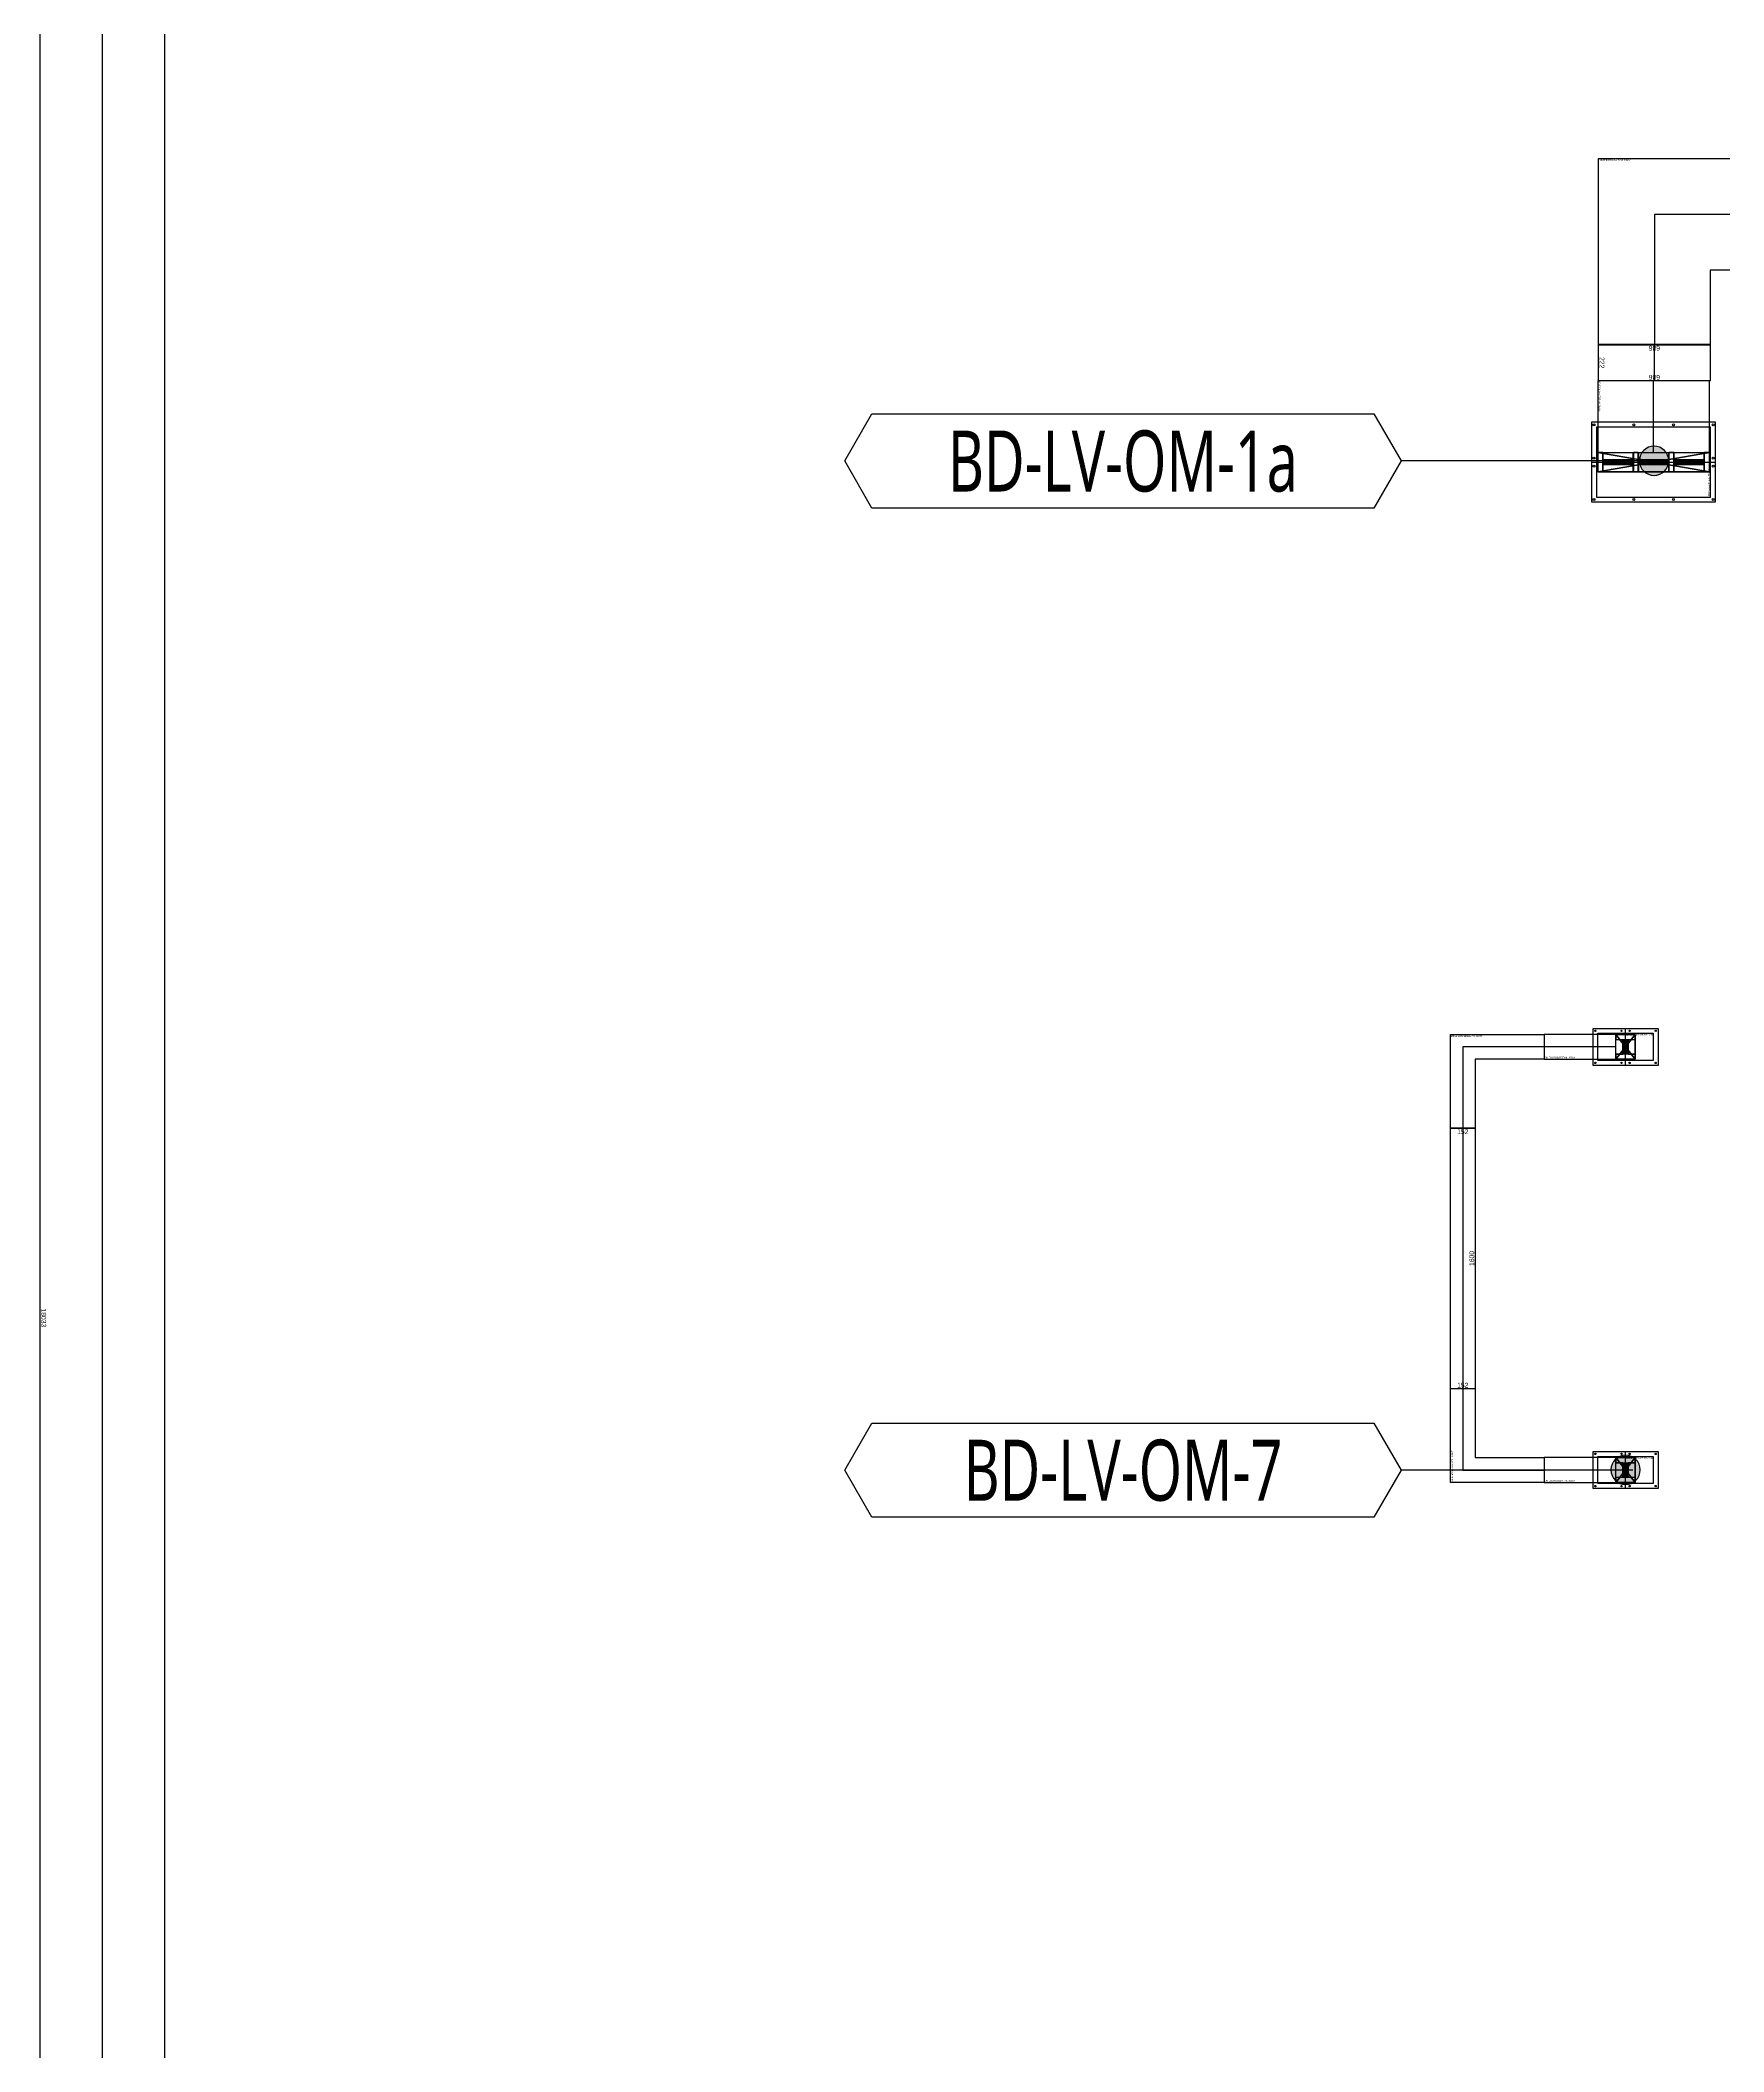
# Model space of a CAD drawing. Header units: millimetres. Extents: x 84228 to 374549, y -351975 to 847575.
# Drawn here: x 275308 to 285654, y -319425 to -307065 of the extents above; entities that cross this region are included whole.
import ezdxf
from ezdxf.enums import TextEntityAlignment as Align

# ---------------------------------------------------------------- set-up
doc = ezdxf.new("R2010")
doc.units = ezdxf.units.MM
doc.header["$LTSCALE"] = 150
doc.layers.get('Defpoints').update_dxf_attribs({"color": 150})
for name, color, linetype in [('-----27 Bus Duct_LV_380-220V', 200, 'Continuous'), ('-----27 Bus Duct_LV_380-220V_LOAD BANK', 7, 'Continuous'), ('-----99 Cable Schedule', 2, 'Continuous')]:
    doc.layers.add(name, color=color, linetype=linetype)
doc.styles.add('DH', font='malgun.ttf')
doc.styles.add('ELEC', font='Dotum.ttf')
doc.styles.get("Standard").update_dxf_attribs({"font": 'Dotum.ttf'})
doc.dimstyles.new('전기통신참고용-치수', dxfattribs={"dimscale": 15, "dimtxt": 2, "dimasz": 0, "dimexe": 0, "dimexo": 0, "dimgap": 0.4, "dimtad": 4, "dimdec": 0, "dimzin": 0, "dimdsep": 46, "dimtxsty": 'Standard', "dimblk": 'NONE', "dimcen": 0, "dimse1": 1, "dimse2": 1, "dimsd1": 1, "dimsd2": 1, "dimclrd": 8, "dimclre": 8, "dimclrt": 8, "dimadec": 0, "dimazin": 0, "dimtfac": 1, "dimtdec": 0, "dimtix": 1, "dimtmove": 2, "dimatfit": 0, "dimldrblk": 'NONE', "dimfxl": 2, "dimtolj": 1, "dimtzin": 0, "dimarcsym": 0})

# ---------------------------------------------------------------- blocks, each defined once
blk = doc.blocks.new('*D48')
at = {"layer": 'Defpoints', "color": 0, "transparency": 16777216}
for p in [(0, 25288), (764, 25288), (764, 25288)]:
    blk.add_point(p, dxfattribs=at)
at = {"color": 0, "transparency": 16777216, "insert": (382, 25266), "char_height": 30, "attachment_point": 5}
blk.add_mtext('\\A1;{\\C0;764}', dxfattribs=at)
blk = doc.blocks.new('_None')
blk = doc.blocks.new('*D49')
at = {"layer": 'Defpoints', "color": 0, "transparency": 16777216}
for p in [(764, 25288), (764, 25288), (764, 7255)]:
    blk.add_point(p, dxfattribs=at)
at = {"color": 0, "transparency": 16777216, "insert": (743, 16271), "char_height": 30, "attachment_point": 5, "rotation": 90}
blk.add_mtext('\\A1;{\\C0;18033}', dxfattribs=at)
blk = doc.blocks.new('*D50')
at = {"layer": 'Defpoints', "color": 0, "transparency": 16777216}
for p in [(0, 7255), (764, 7255), (764, 7255)]:
    blk.add_point(p, dxfattribs=at)
at = {"color": 0, "transparency": 16777216, "insert": (382, 7276), "char_height": 30, "attachment_point": 5}
blk.add_mtext('\\A1;{\\C0;764}', dxfattribs=at)
blk = doc.blocks.new('*U79')
at = {"color": 0}
blk.add_line((0, 381.5), (0, -381.5), dxfattribs=at)
at = {"color": 1}
for p, q in [((60, 343), (-60, -343)), ((-60, 343), (60, -343))]:
    blk.add_line(p, q, dxfattribs=at)
at = {"color": 0}
for points in [[(-245, -381.5), (245, -381.5), (245, 381.5), (-245, 381.5)], [(-215, -350.5), (215, -350.5), (215, 350.5), (-215, 350.5)]]:
    blk.add_lwpolyline(points, close=True, dxfattribs=at)
at = {"color": 1}
blk.add_lwpolyline([(60, -343), (-60, -343), (-60, 343), (60, 343)], close=True, dxfattribs=at)
for points in [[(-60, 123, -0.41421356), (-58, 125), (-17.2, 125, 0.41421356), (-16.2, 126), (-16.2, 310, 0.41421356), (-17.2, 311), (-58, 311, -0.41421356), (-60, 313), (-60, 343, -0.41421356), (-59, 342), (-59, 313, 0.41421356), (-58, 312), (58, 312, 0.41421356), (59, 313), (59, 342, -0.41421356), (60, 343), (60, 313, -0.41421356), (58, 311), (17.2, 311, 0.41421356), (16.2, 310), (16.2, 126, 0.41421356), (17.2, 125), (58, 125, -0.41421356), (60, 123), (60, 111, -0.41421356), (59, 112), (59, 123, 0.41421356), (58, 124), (-58, 124, 0.41421356), (-59, 123), (-59, 112, -0.41421356), (-60, 111), (-60, 111), (-60, 111), (-60, 111)], [(-15.2, 126), (-15.2, 310, -0.41421356), (-14.2, 311), (14.2, 311, -0.41421356), (15.2, 310), (15.2, 126, -0.41421356), (14.2, 125), (-14.2, 125, -0.41421356)], [(-14.2, 127), (-14.2, 309, -0.41421356), (-13.2, 310), (-8.85, 310, -0.41421356), (-7.85, 309), (-7.85, 127, -0.41421356), (-8.85, 126), (-13.2, 126, -0.41421356)], [(-6.85, 127), (-6.85, 309, -0.41421356), (-5.85, 310), (-1.5, 310, -0.41421356), (-0.5, 309), (-0.5, 127, -0.41421356), (-1.5, 126), (-5.85, 126, -0.41421356)], [(0.5, 127), (0.5, 309, -0.41421356), (1.5, 310), (5.85, 310, -0.41421356), (6.85, 309), (6.85, 127, -0.41421356), (5.85, 126), (1.5, 126, -0.41421356)], [(7.85, 127), (7.85, 309, -0.41421356), (8.85, 310), (13.2, 310, -0.41421356), (14.2, 309), (14.2, 127, -0.41421356), (13.2, 126), (8.85, 126, -0.41421356)], [(-60, -95, -0.41421356), (-58, -93), (-17.2, -93, 0.41421356), (-16.2, -92), (-16.2, 92, 0.41421356), (-17.2, 93), (-58, 93, -0.41421356), (-60, 95), (-60, 109, -0.41421356), (-59, 108), (-59, 95, 0.41421356), (-58, 94), (58, 94, 0.41421356), (59, 95), (59, 108, -0.41421356), (60, 109), (60, 95, -0.41421356), (58, 93), (17.2, 93, 0.41421356), (16.2, 92), (16.2, -92, 0.41421356), (17.2, -93), (58, -93, -0.41421356), (60, -95), (60, -108, -0.41421356), (59, -107), (59, -95, 0.41421356), (58, -94), (-58, -94, 0.41421356), (-59, -95), (-59, -107, -0.41421356), (-60, -108), (-60, -108), (-60, -108), (-60, -108)], [(-15.2, -92), (-15.2, 92, -0.41421356), (-14.2, 93), (14.2, 93, -0.41421356), (15.2, 92), (15.2, -92, -0.41421356), (14.2, -93), (-14.2, -93, -0.41421356)], [(-14.2, -91), (-14.2, 91, -0.41421356), (-13.2, 92), (-8.85, 92, -0.41421356), (-7.85, 91), (-7.85, -91, -0.41421356), (-8.85, -92), (-13.2, -92, -0.41421356)], [(-6.85, -91), (-6.85, 91, -0.41421356), (-5.85, 92), (-1.5, 92, -0.41421356), (-0.5, 91), (-0.5, -91, -0.41421356), (-1.5, -92), (-5.85, -92, -0.41421356)], [(0.5, -91), (0.5, 91, -0.41421356), (1.5, 92), (5.85, 92, -0.41421356), (6.85, 91), (6.85, -91, -0.41421356), (5.85, -92), (1.5, -92, -0.41421356)], [(7.85, -91), (7.85, 91, -0.41421356), (8.85, 92), (13.2, 92, -0.41421356), (14.2, 91), (14.2, -91, -0.41421356), (13.2, -92), (8.85, -92, -0.41421356)], [(-60, -313, -0.41421356), (-58, -311), (-17.2, -311, 0.41421356), (-16.2, -310), (-16.2, -126, 0.41421356), (-17.2, -125), (-58, -125, -0.41421356), (-60, -123), (-60, -110, -0.41421356), (-59, -111), (-59, -123, 0.41421356), (-58, -124), (58, -124, 0.41421356), (59, -123), (59, -111, -0.41421356), (60, -110), (60, -123, -0.41421356), (58, -125), (17.2, -125, 0.41421356), (16.2, -126), (16.2, -310, 0.41421356), (17.2, -311), (58, -311, -0.41421356), (60, -313), (60, -343, -0.41421356), (59, -342), (59, -313, 0.41421356), (58, -312), (-58, -312, 0.41421356), (-59, -313), (-59, -342, -0.41421356), (-60, -343), (-60, -343), (-60, -343), (-60, -343)], [(-15.2, -310), (-15.2, -126, -0.41421356), (-14.2, -125), (14.2, -125, -0.41421356), (15.2, -126), (15.2, -310, -0.41421356), (14.2, -311), (-14.2, -311, -0.41421356)], [(-14.2, -309), (-14.2, -127, -0.41421356), (-13.2, -126), (-8.85, -126, -0.41421356), (-7.85, -127), (-7.85, -309, -0.41421356), (-8.85, -310), (-13.2, -310, -0.41421356)], [(-6.85, -309), (-6.85, -127, -0.41421356), (-5.85, -126), (-1.5, -126, -0.41421356), (-0.5, -127), (-0.5, -309, -0.41421356), (-1.5, -310), (-5.85, -310, -0.41421356)], [(0.5, -309), (0.5, -127, -0.41421356), (1.5, -126), (5.85, -126, -0.41421356), (6.85, -127), (6.85, -309, -0.41421356), (5.85, -310), (1.5, -310, -0.41421356)], [(7.85, -309), (7.85, -127, -0.41421356), (8.85, -126), (13.2, -126, -0.41421356), (14.2, -127), (14.2, -309, -0.41421356), (13.2, -310), (8.85, -310, -0.41421356)]]:
    blk.add_lwpolyline(points, format="xyb", close=True, dxfattribs=at)
at = {"color": 0}
for centre in [(-230, 366), (-25, 366), (25, 366), (230, 366), (-230, 122), (230, 122), (-230, -122), (230, -122), (-230, -366), (-25, -366), (25, -366), (230, -366)]:
    blk.add_circle(centre, 6, dxfattribs=at)
at = {"color": 0, "style": 'ELEC'}
blk.add_text('BD Flanged End-AL 5000A', height=10, dxfattribs=at).set_placement((-210, -340.5), align=Align.MIDDLE_LEFT)
blk = doc.blocks.new('*U69')
at = {"color": 1}
for p, q in [((340, 343), (220, -343)), ((220, 343), (340, -343))]:
    blk.add_line(p, q, dxfattribs=at)
at = {"color": 0}
blk.add_lwpolyline([(-220, -343), (220, -343), (220, 343), (-220, 343)], close=True, dxfattribs=at)
blk.add_lwpolyline([(220, -343), (340, -343), (340, 343), (220, 343)], dxfattribs=at)
at = {"color": 1}
for points in [[(220, 123, -0.41421356), (222, 125), (262.8, 125, 0.41421356), (263.8, 126), (263.8, 310, 0.41421356), (262.8, 311), (222, 311, -0.41421356), (220, 313), (220, 343, -0.41421356), (221, 342), (221, 313, 0.41421356), (222, 312), (338, 312, 0.41421356), (339, 313), (339, 342, -0.41421356), (340, 343), (340, 313, -0.41421356), (338, 311), (297.2, 311, 0.41421356), (296.2, 310), (296.2, 126, 0.41421356), (297.2, 125), (338, 125, -0.41421356), (340, 123), (340, 111, -0.41421356), (339, 112), (339, 123, 0.41421356), (338, 124), (222, 124, 0.41421356), (221, 123), (221, 112, -0.41421356), (220, 111), (220, 111), (220, 111), (220, 111)], [(264.8, 126), (264.8, 310, -0.41421356), (265.8, 311), (294.2, 311, -0.41421356), (295.2, 310), (295.2, 126, -0.41421356), (294.2, 125), (265.8, 125, -0.41421356)], [(265.8, 127), (265.8, 309, -0.41421356), (266.8, 310), (271.15, 310, -0.41421356), (272.15, 309), (272.15, 127, -0.41421356), (271.15, 126), (266.8, 126, -0.41421356)], [(273.15, 127), (273.15, 309, -0.41421356), (274.15, 310), (278.5, 310, -0.41421356), (279.5, 309), (279.5, 127, -0.41421356), (278.5, 126), (274.15, 126, -0.41421356)], [(280.5, 127), (280.5, 309, -0.41421356), (281.5, 310), (285.85, 310, -0.41421356), (286.85, 309), (286.85, 127, -0.41421356), (285.85, 126), (281.5, 126, -0.41421356)], [(287.85, 127), (287.85, 309, -0.41421356), (288.85, 310), (293.2, 310, -0.41421356), (294.2, 309), (294.2, 127, -0.41421356), (293.2, 126), (288.85, 126, -0.41421356)], [(220, -95, -0.41421356), (222, -93), (262.8, -93, 0.41421356), (263.8, -92), (263.8, 92, 0.41421356), (262.8, 93), (222, 93, -0.41421356), (220, 95), (220, 109, -0.41421356), (221, 108), (221, 95, 0.41421356), (222, 94), (338, 94, 0.41421356), (339, 95), (339, 108, -0.41421356), (340, 109), (340, 95, -0.41421356), (338, 93), (297.2, 93, 0.41421356), (296.2, 92), (296.2, -92, 0.41421356), (297.2, -93), (338, -93, -0.41421356), (340, -95), (340, -108, -0.41421356), (339, -107), (339, -95, 0.41421356), (338, -94), (222, -94, 0.41421356), (221, -95), (221, -107, -0.41421356), (220, -108), (220, -108), (220, -108), (220, -108)], [(264.8, -92), (264.8, 92, -0.41421356), (265.8, 93), (294.2, 93, -0.41421356), (295.2, 92), (295.2, -92, -0.41421356), (294.2, -93), (265.8, -93, -0.41421356)], [(265.8, -91), (265.8, 91, -0.41421356), (266.8, 92), (271.15, 92, -0.41421356), (272.15, 91), (272.15, -91, -0.41421356), (271.15, -92), (266.8, -92, -0.41421356)], [(273.15, -91), (273.15, 91, -0.41421356), (274.15, 92), (278.5, 92, -0.41421356), (279.5, 91), (279.5, -91, -0.41421356), (278.5, -92), (274.15, -92, -0.41421356)], [(280.5, -91), (280.5, 91, -0.41421356), (281.5, 92), (285.85, 92, -0.41421356), (286.85, 91), (286.85, -91, -0.41421356), (285.85, -92), (281.5, -92, -0.41421356)], [(287.85, -91), (287.85, 91, -0.41421356), (288.85, 92), (293.2, 92, -0.41421356), (294.2, 91), (294.2, -91, -0.41421356), (293.2, -92), (288.85, -92, -0.41421356)], [(220, -313, -0.41421356), (222, -311), (262.8, -311, 0.41421356), (263.8, -310), (263.8, -126, 0.41421356), (262.8, -125), (222, -125, -0.41421356), (220, -123), (220, -110, -0.41421356), (221, -111), (221, -123, 0.41421356), (222, -124), (338, -124, 0.41421356), (339, -123), (339, -111, -0.41421356), (340, -110), (340, -123, -0.41421356), (338, -125), (297.2, -125, 0.41421356), (296.2, -126), (296.2, -310, 0.41421356), (297.2, -311), (338, -311, -0.41421356), (340, -313), (340, -343, -0.41421356), (339, -342), (339, -313, 0.41421356), (338, -312), (222, -312, 0.41421356), (221, -313), (221, -342, -0.41421356), (220, -343), (220, -343), (220, -343), (220, -343)], [(264.8, -310), (264.8, -126, -0.41421356), (265.8, -125), (294.2, -125, -0.41421356), (295.2, -126), (295.2, -310, -0.41421356), (294.2, -311), (265.8, -311, -0.41421356)], [(265.8, -309), (265.8, -127, -0.41421356), (266.8, -126), (271.15, -126, -0.41421356), (272.15, -127), (272.15, -309, -0.41421356), (271.15, -310), (266.8, -310, -0.41421356)], [(273.15, -309), (273.15, -127, -0.41421356), (274.15, -126), (278.5, -126, -0.41421356), (279.5, -127), (279.5, -309, -0.41421356), (278.5, -310), (274.15, -310, -0.41421356)], [(280.5, -309), (280.5, -127, -0.41421356), (281.5, -126), (285.85, -126, -0.41421356), (286.85, -127), (286.85, -309, -0.41421356), (285.85, -310), (281.5, -310, -0.41421356)], [(287.85, -309), (287.85, -127, -0.41421356), (288.85, -126), (293.2, -126, -0.41421356), (294.2, -127), (294.2, -309, -0.41421356), (293.2, -310), (288.85, -310, -0.41421356)]]:
    blk.add_lwpolyline(points, format="xyb", close=True, dxfattribs=at)
blk.add_lwpolyline([(220, 0), (-220, 0)], dxfattribs=at)
at = {"color": 0, "style": 'ELEC'}
blk.add_text('BD ELBOW(VERT)-AL 5000A', height=10, dxfattribs=at).set_placement((-215, -333), align=Align.MIDDLE_LEFT)
blk = doc.blocks.new('A$C9a0ab699')
h = blk.add_hatch(color=0)
edge = h.paths.add_edge_path()
edge.add_arc((0, 0), 64, 720, 1080, ccw=False)
at = {"color": 0}
blk.add_circle((0, 0), 64, dxfattribs=at)
blk = doc.blocks.new('*U74')
at = {"color": 0}
blk.add_lwpolyline([(-343, -343), (800, -343), (800, 343), (343, 343), (343, 800), (-343, 800)], close=True, dxfattribs=at)
at = {"color": 1}
blk.add_lwpolyline([(800, 0), (0, 0), (0, 800)], dxfattribs=at)
at = {"color": 0, "style": 'ELEC'}
blk.add_text('BD ELBOW(HORIZ)-AL 5000A', height=10, dxfattribs=at).set_placement((-338, -333), align=Align.MIDDLE_LEFT)
blk = doc.blocks.new('*U66')
at = {"color": 1}
for p, q in [((60, 76), (-60, -76)), ((-60, 76), (60, -76))]:
    blk.add_line(p, q, dxfattribs=at)
at = {"color": 0}
blk.add_line((0, 113.5), (0, -113.5), dxfattribs=at)
for points in [[(200, -113.5), (-200, -113.5), (-200, 113.5), (200, 113.5)], [(170, -83.5), (-170, -83.5), (-170, 83.5), (170, 83.5)]]:
    blk.add_lwpolyline(points, close=True, dxfattribs=at)
at = {"color": 1}
blk.add_lwpolyline([(60, -76), (-60, -76), (-60, 76), (60, 76)], close=True, dxfattribs=at)
for points in [[(-60, -46, -0.41421356), (-58, -44), (-17.2, -44, 0.41421356), (-16.2, -43), (-16.2, 43, 0.41421356), (-17.2, 44), (-58, 44, -0.41421356), (-60, 46), (-60, 76, -0.41421356), (-59, 75), (-59, 46, 0.41421356), (-58, 45), (58, 45, 0.41421356), (59, 46), (59, 75, -0.41421356), (60, 76), (60, 46, -0.41421356), (58, 44), (17.2, 44, 0.41421356), (16.2, 43), (16.2, -43, 0.41421356), (17.2, -44), (58, -44, -0.41421356), (60, -46), (60, -76, -0.41421356), (59, -75), (59, -46, 0.41421356), (58, -45), (-58, -45, 0.41421356), (-59, -46), (-59, -75, -0.41421356), (-60, -76), (-60, -76), (-60, -76), (-60, -76)], [(-15.2, -43), (-15.2, 43, -0.41421356), (-14.2, 44), (14.2, 44, -0.41421356), (15.2, 43), (15.2, -43, -0.41421356), (14.2, -44), (-14.2, -44, -0.41421356)], [(-14.2, -42), (-14.2, 42, -0.41421356), (-13.2, 43), (-8.85, 43, -0.41421356), (-7.85, 42), (-7.85, -42, -0.41421356), (-8.85, -43), (-13.2, -43, -0.41421356)], [(-6.85, -42), (-6.85, 42, -0.41421356), (-5.85, 43), (-1.5, 43, -0.41421356), (-0.5, 42), (-0.5, -42, -0.41421356), (-1.5, -43), (-5.85, -43, -0.41421356)], [(0.5, -42), (0.5, 42, -0.41421356), (1.5, 43), (5.85, 43, -0.41421356), (6.85, 42), (6.85, -42, -0.41421356), (5.85, -43), (1.5, -43, -0.41421356)], [(7.85, -42), (7.85, 42, -0.41421356), (8.85, 43), (13.2, 43, -0.41421356), (14.2, 42), (14.2, -42, -0.41421356), (13.2, -43), (8.85, -43, -0.41421356)]]:
    blk.add_lwpolyline(points, format="xyb", close=True, dxfattribs=at)
at = {"color": 0}
for centre in [(-185, 98.5), (-25, 98.5), (25, 98.5), (185, 98.5), (-185, -98.5), (-25, -98.5), (25, -98.5), (185, -98.5)]:
    blk.add_circle(centre, 4, dxfattribs=at)
at = {"color": 0, "style": 'ELEC'}
blk.add_text('BD Flanged End-AL 1000A', height=10, dxfattribs=at).set_placement((-165, -73.5), align=Align.MIDDLE_LEFT)
blk = doc.blocks.new('*U67')
at = {"color": 1}
for p, q in [((340, 76), (220, -76)), ((220, 76), (340, -76))]:
    blk.add_line(p, q, dxfattribs=at)
at = {"color": 0}
blk.add_lwpolyline([(-220, -76), (220, -76), (220, 76), (-220, 76)], close=True, dxfattribs=at)
at = {"color": 1}
blk.add_lwpolyline([(220, 0), (-220, 0)], dxfattribs=at)
at = {"color": 0}
blk.add_lwpolyline([(220, -76), (340, -76), (340, 76), (220, 76)], dxfattribs=at)
at = {"color": 1}
for points in [[(220, -46, -0.41421356), (222, -44), (262.8, -44, 0.41421356), (263.8, -43), (263.8, 43, 0.41421356), (262.8, 44), (222, 44, -0.41421356), (220, 46), (220, 76, -0.41421356), (221, 75), (221, 46, 0.41421356), (222, 45), (338, 45, 0.41421356), (339, 46), (339, 75, -0.41421356), (340, 76), (340, 46, -0.41421356), (338, 44), (297.2, 44, 0.41421356), (296.2, 43), (296.2, -43, 0.41421356), (297.2, -44), (338, -44, -0.41421356), (340, -46), (340, -76, -0.41421356), (339, -75), (339, -46, 0.41421356), (338, -45), (222, -45, 0.41421356), (221, -46), (221, -75, -0.41421356), (220, -76), (220, -76), (220, -76), (220, -76)], [(264.8, -43), (264.8, 43, -0.41421356), (265.8, 44), (294.2, 44, -0.41421356), (295.2, 43), (295.2, -43, -0.41421356), (294.2, -44), (265.8, -44, -0.41421356)], [(265.8, -42), (265.8, 42, -0.41421356), (266.8, 43), (271.15, 43, -0.41421356), (272.15, 42), (272.15, -42, -0.41421356), (271.15, -43), (266.8, -43, -0.41421356)], [(273.15, -42), (273.15, 42, -0.41421356), (274.15, 43), (278.5, 43, -0.41421356), (279.5, 42), (279.5, -42, -0.41421356), (278.5, -43), (274.15, -43, -0.41421356)], [(280.5, -42), (280.5, 42, -0.41421356), (281.5, 43), (285.85, 43, -0.41421356), (286.85, 42), (286.85, -42, -0.41421356), (285.85, -43), (281.5, -43, -0.41421356)], [(287.85, -42), (287.85, 42, -0.41421356), (288.85, 43), (293.2, 43, -0.41421356), (294.2, 42), (294.2, -42, -0.41421356), (293.2, -43), (288.85, -43, -0.41421356)]]:
    blk.add_lwpolyline(points, format="xyb", close=True, dxfattribs=at)
at = {"color": 0, "style": 'ELEC'}
blk.add_text('BD ELBOW(VERT)-AL 1000A', height=10, dxfattribs=at).set_placement((-215, -66), align=Align.MIDDLE_LEFT)
blk = doc.blocks.new('*U68')
at = {"color": 0}
blk.add_lwpolyline([(-76, -76), (500, -76), (500, 76), (76, 76), (76, 500), (-76, 500)], close=True, dxfattribs=at)
at = {"color": 1}
blk.add_lwpolyline([(500, 0), (0, 0), (0, 500)], dxfattribs=at)
at = {"color": 0, "style": 'ELEC'}
blk.add_text('BD ELBOW(HORIZ)-AL 1000A', height=10, dxfattribs=at).set_placement((-71, -66), align=Align.MIDDLE_LEFT)
blk = doc.blocks.new('*D546')
at = {"layer": 'Defpoints', "color": 0, "transparency": 16777216}
for p in [(0, -822), (152, -822), (152, -822)]:
    blk.add_point(p, dxfattribs=at)
at = {"color": 0, "transparency": 16777216, "insert": (76, -843), "char_height": 30, "attachment_point": 5}
blk.add_mtext('\\A1;{\\C0;152}', dxfattribs=at)
blk = doc.blocks.new('*D547')
at = {"layer": 'Defpoints', "color": 0, "transparency": 16777216}
for p in [(152, -822), (152, -822), (152, -2422)]:
    blk.add_point(p, dxfattribs=at)
at = {"color": 0, "transparency": 16777216, "insert": (131, -1622), "char_height": 30, "attachment_point": 5, "rotation": 90}
blk.add_mtext('\\A1;{\\C0;1600}', dxfattribs=at)
blk = doc.blocks.new('*D548')
at = {"layer": 'Defpoints', "color": 0, "transparency": 16777216}
for p in [(0, -2422), (152, -2422), (152, -2422)]:
    blk.add_point(p, dxfattribs=at)
at = {"color": 0, "transparency": 16777216, "insert": (76, -2401), "char_height": 30, "attachment_point": 5}
blk.add_mtext('\\A1;{\\C0;152}', dxfattribs=at)
blk = doc.blocks.new('*D670')
at = {"layer": 'Defpoints', "color": 0, "transparency": 16777216}
for p in [(0, -2201), (686, -2201), (686, -2201)]:
    blk.add_point(p, dxfattribs=at)
at = {"color": 0, "transparency": 16777216, "insert": (343, -2222), "char_height": 30, "attachment_point": 5}
blk.add_mtext('\\A1;{\\C0;686}', dxfattribs=at)
blk = doc.blocks.new('*D671')
at = {"layer": 'Defpoints', "color": 0, "transparency": 16777216}
for p in [(686, -2201), (686, -2201), (686, -2422)]:
    blk.add_point(p, dxfattribs=at)
at = {"color": 0, "transparency": 16777216, "insert": (665, -2312), "char_height": 30, "attachment_point": 5, "rotation": 90}
blk.add_mtext('\\A1;{\\C0;222}', dxfattribs=at)
blk = doc.blocks.new('*D672')
at = {"layer": 'Defpoints', "color": 0, "transparency": 16777216}
for p in [(0, -2422), (686, -2422), (686, -2422)]:
    blk.add_point(p, dxfattribs=at)
at = {"color": 0, "transparency": 16777216, "insert": (343, -2401), "char_height": 30, "attachment_point": 5}
blk.add_mtext('\\A1;{\\C0;686}', dxfattribs=at)
blk = doc.blocks.new('*U47')
at = {"color": 1}
blk.add_line((382, 25287.5), (382, 7254.7), dxfattribs=at)
at = {"color": 0}
blk.add_lwpolyline([(764, 7254.7), (0, 7254.7), (0, 25287.5), (764, 25287.5)], close=True, dxfattribs=at)
for base, p1, p2, override, picture, middle in [((764, 25287.5), (0, 25287.5), (764, 25287.5), {"dimtxsty": 'Standard', "dimclrd": 0, "dimclre": 0, "dimclrt": 0}, '*D48', (382, 25266.5)), ((764, 7254.7), (0, 7254.7), (764, 7254.7), {"dimtad": 1, "dimtxsty": 'Standard', "dimclrd": 0, "dimclre": 0, "dimclrt": 0}, '*D50', (382, 7275.7))]:
    dim = blk.add_linear_dim(base=base, p1=p1, p2=p2, text='{\\C0;<>}', dimstyle='전기통신참고용-치수', override=override, dxfattribs=at)
    dim.commit()
    dim.dimension.update_dxf_attribs({"geometry": picture, "text_midpoint": middle})
dim = blk.add_linear_dim(base=(764, 25287.5), p1=(764, 7254.7), p2=(764, 25287.5), angle=90, text='{\\C0;<>}', dimstyle='전기통신참고용-치수', override={"dimtad": 1, "dimtxsty": 'Standard', "dimclrd": 0, "dimclre": 0, "dimclrt": 0}, dxfattribs=at)
dim.commit()
dim.dimension.update_dxf_attribs({"geometry": '*D49', "text_midpoint": (743, 16271.1)})
blk = doc.blocks.new('*U545')
at = {"color": 1}
blk.add_line((76, -822.3), (76, -2422.3), dxfattribs=at)
at = {"color": 0}
blk.add_lwpolyline([(152, -2422.3), (0, -2422.3), (0, -822.3), (152, -822.3)], close=True, dxfattribs=at)
for base, p1, p2, override, picture, middle in [((152, -822.3), (0, -822.3), (152, -822.3), {"dimtxsty": 'Standard', "dimclrd": 0, "dimclre": 0, "dimclrt": 0}, '*D546', (76, -843.3)), ((152, -2422.3), (0, -2422.3), (152, -2422.3), {"dimtad": 1, "dimtxsty": 'Standard', "dimclrd": 0, "dimclre": 0, "dimclrt": 0}, '*D548', (76, -2401.3))]:
    dim = blk.add_linear_dim(base=base, p1=p1, p2=p2, text='{\\C0;<>}', dimstyle='전기통신참고용-치수', override=override, dxfattribs=at)
    dim.commit()
    dim.dimension.update_dxf_attribs({"geometry": picture, "text_midpoint": middle})
dim = blk.add_linear_dim(base=(152, -822.3), p1=(152, -2422.3), p2=(152, -822.3), angle=90, text='{\\C0;<>}', dimstyle='전기통신참고용-치수', override={"dimtad": 1, "dimtxsty": 'Standard', "dimclrd": 0, "dimclre": 0, "dimclrt": 0}, dxfattribs=at)
dim.commit()
dim.dimension.update_dxf_attribs({"geometry": '*D547', "text_midpoint": (131, -1622.3)})
blk = doc.blocks.new('*U669')
at = {"color": 1}
blk.add_line((343, -2200.7), (343, -2422.3), dxfattribs=at)
at = {"color": 0}
blk.add_lwpolyline([(686, -2422.3), (0, -2422.3), (0, -2200.7), (686, -2200.7)], close=True, dxfattribs=at)
for base, p1, p2, override, picture, middle in [((686, -2200.7), (0, -2200.7), (686, -2200.7), {"dimtxsty": 'Standard', "dimclrd": 0, "dimclre": 0, "dimclrt": 0}, '*D670', (343, -2221.7)), ((686, -2422.3), (0, -2422.3), (686, -2422.3), {"dimtad": 1, "dimtxsty": 'Standard', "dimclrd": 0, "dimclre": 0, "dimclrt": 0}, '*D672', (343, -2401.3))]:
    dim = blk.add_linear_dim(base=base, p1=p1, p2=p2, text='{\\C0;<>}', dimstyle='전기통신참고용-치수', override=override, dxfattribs=at)
    dim.commit()
    dim.dimension.update_dxf_attribs({"geometry": picture, "text_midpoint": middle})
dim = blk.add_linear_dim(base=(686, -2200.7), p1=(686, -2422.3), p2=(686, -2200.7), angle=90, text='{\\C0;<>}', dimstyle='전기통신참고용-치수', override={"dimtad": 1, "dimtxsty": 'Standard', "dimclrd": 0, "dimclre": 0, "dimclrt": 0}, dxfattribs=at)
dim.commit()
dim.dimension.update_dxf_attribs({"geometry": '*D671', "text_midpoint": (665, -2311.5)})

msp = doc.modelspace()

# ---------------------------------------------------------------- linework, layer by layer
at = {"layer": '-----99 Cable Schedule', "color": 1, "elevation": 0}
for points in [[(283504, -309361), (283671, -309650), (283504, -309939), (280419, -309939), (280252, -309650), (280419, -309361)], [(283504, -315562), (283671, -315851), (283504, -316140), (280419, -316140), (280252, -315851), (280419, -315562)]]:
    msp.add_lwpolyline(points, close=True, dxfattribs=at)
for points in [[(285222, -309650), (283671, -309650)], [(285095, -315851), (283671, -315851)]]:
    msp.add_lwpolyline(points, dxfattribs=at)

# ---------------------------------------------------------------- block references
at = {"layer": '-----27 Bus Duct_LV_380-220V', "xscale": -1}
for name, p, rotation in [('*U74', (285227, -308135), 180), ('*U68', (284050, -313250), 180), ('*U68', (284050, -315850), 270)]:
    msp.add_blockref(name, p, dxfattribs=dict(at, rotation=rotation))
at = {"layer": '-----27 Bus Duct_LV_380-220V'}
for name, p, rotation in [('*U669', (285570, -311358), 179.9999999999999), ('*U69', (285222, -309377), 269.9999999999999), ('*U79', (285222, -309657), 90), ('*U66', (285050, -313250), 180), ('*U66', (285050, -315850), 180)]:
    msp.add_blockref(name, p, dxfattribs=dict(at, rotation=rotation))
for name, p in [('*U67', (284770, -313250)), ('*U545', (283974, -312928)), ('*U67', (284770, -315850))]:
    msp.add_blockref(name, p, dxfattribs=at)
at = {"layer": '-----27 Bus Duct_LV_380-220V_LOAD BANK', "rotation": 180}
msp.add_blockref('*U47', (276072, -298644), dxfattribs=at)
at = {"layer": '-----99 Cable Schedule', "color": 1, "xscale": -1.40625, "yscale": 1.40625, "zscale": 1.40625}
for p, rotation in [((285225, -309649), 270), ((285050, -315849), 90)]:
    msp.add_blockref('A$C9a0ab699', p, dxfattribs=dict(at, rotation=rotation))

# ---------------------------------------------------------------- texts
at = {"layer": '-----99 Cable Schedule', "color": 2, "style": 'DH', "width": 0.7}
for s, p in [('BD-LV-OM-1a', (281961, -309650)), ('BD-LV-OM-7', (281961, -315851))]:
    msp.add_text(s, height=375, dxfattribs=at).set_placement(p, align=Align.MIDDLE)

doc.saveas('drawing.dxf')
